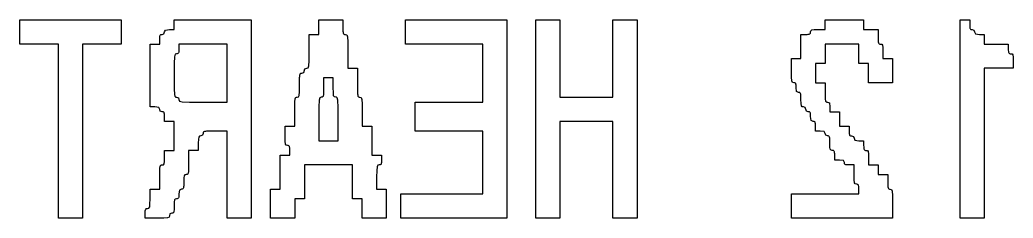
# Model space of a CAD drawing. Header units: millimetres. Extents: x 1.5 to 5.45, y 1.5 to 5.45.
# Drawn here: x 2.7341 to 3.1739, y 4.486 to 4.5736 of the extents above; entities that cross this region are included whole.
import ezdxf

# ---------------------------------------------------------------- set-up
doc = ezdxf.new("R2010")
doc.units = ezdxf.units.MM
doc.header["$MEASUREMENT"] = 0
doc.layers.add('BottomOverlay', color=54, linetype='Continuous')

# ---------------------------------------------------------------- blocks, each defined once
blk = doc.blocks.new('NATALIE_HEART_FIRE_4')
at = {"layer": 'BottomOverlay'}
for p, q in [((-0.51593, -0.02209), (-0.51593, -0.0114)), ((-0.51593, -0.0114), (-0.47109, -0.0114)), ((-0.47109, -0.0114), (-0.47109, -0.02209)), ((-0.4476, -0.01567), (-0.4476, -0.0114)), ((-0.4476, -0.0114), (-0.41344, -0.0114)), ((-0.41344, -0.0114), (-0.41344, -0.05522)), ((-0.38355, -0.01781), (-0.38355, -0.0114)), ((-0.38355, -0.0114), (-0.37287, -0.0114)), ((-0.37287, -0.0114), (-0.37287, -0.0146)), ((-0.34511, -0.02209), (-0.34511, -0.0114)), ((-0.34511, -0.0114), (-0.30028, -0.0114)), ((-0.30028, -0.0114), (-0.30028, -0.05522)), ((-0.28746, -0.09905), (-0.28746, -0.0114)), ((-0.28746, -0.0114), (-0.27679, -0.0114)), ((-0.27679, -0.0114), (-0.27679, -0.0456)), ((-0.2533, -0.0456), (-0.2533, -0.0114)), ((-0.2533, -0.0114), (-0.24263, -0.0114)), ((-0.24263, -0.0114), (-0.24263, -0.09905)), ((-0.15935, -0.01567), (-0.15935, -0.0114)), ((-0.15935, -0.0114), (-0.14227, -0.0114)), ((-0.14227, -0.0114), (-0.14227, -0.01567)), ((-0.09957, -0.09905), (-0.09957, -0.0114)), ((-0.09957, -0.0114), (-0.0953, -0.0114)), ((-0.0953, -0.0114), (-0.0953, -0.01354)), ((-0.45294, -0.01781), (-0.45214, -0.01754)), ((-0.45214, -0.01754), (-0.45187, -0.01674)), ((-0.45187, -0.01674), (-0.45147, -0.01587)), ((-0.45147, -0.01587), (-0.44974, -0.01567)), ((-0.44974, -0.01567), (-0.4476, -0.01567)), ((-0.37287, -0.0146), (-0.37287, -0.01556)), ((-0.37287, -0.01556), (-0.37284, -0.01631)), ((-0.37284, -0.01631), (-0.37278, -0.01687)), ((-0.37278, -0.01687), (-0.37269, -0.01728)), ((-0.37269, -0.01728), (-0.37256, -0.01755)), ((-0.37256, -0.01755), (-0.37237, -0.01771)), ((-0.16616, -0.01761), (-0.16596, -0.01747)), ((-0.16596, -0.01747), (-0.16584, -0.01728)), ((-0.16584, -0.01728), (-0.16578, -0.01704)), ((-0.16578, -0.01704), (-0.16576, -0.01674)), ((-0.16576, -0.01674), (-0.16566, -0.01617)), ((-0.16566, -0.01617), (-0.16522, -0.01585)), ((-0.16522, -0.01585), (-0.16426, -0.01571)), ((-0.16426, -0.01571), (-0.16256, -0.01567)), ((-0.16256, -0.01567), (-0.15935, -0.01567)), ((-0.14227, -0.01567), (-0.13587, -0.01567)), ((-0.13587, -0.01567), (-0.13587, -0.01888)), ((-0.0953, -0.01354), (-0.09529, -0.01414)), ((-0.09529, -0.01414), (-0.09526, -0.01462)), ((-0.09526, -0.01462), (-0.09519, -0.01499)), ((-0.09519, -0.01499), (-0.0951, -0.01527)), ((-0.0951, -0.01527), (-0.09496, -0.01547)), ((-0.09496, -0.01547), (-0.09477, -0.01559)), ((-0.09477, -0.01559), (-0.09453, -0.01565)), ((-0.09453, -0.01565), (-0.09423, -0.01567)), ((-0.09423, -0.01567), (-0.09343, -0.01594)), ((-0.09343, -0.01594), (-0.09316, -0.01674)), ((-0.09316, -0.01674), (-0.09276, -0.01761)), ((-0.45401, -0.01995), (-0.454, -0.01935)), ((-0.45401, -0.02209), (-0.45401, -0.01995)), ((-0.454, -0.01935), (-0.45397, -0.01886)), ((-0.45397, -0.01886), (-0.45391, -0.01849)), ((-0.45391, -0.01849), (-0.45381, -0.01821)), ((-0.45381, -0.01821), (-0.45367, -0.01802)), ((-0.45367, -0.01802), (-0.45348, -0.01789)), ((-0.45348, -0.01789), (-0.45324, -0.01783)), ((-0.45324, -0.01783), (-0.45294, -0.01781)), ((-0.38782, -0.02529), (-0.38782, -0.01781)), ((-0.38782, -0.01781), (-0.38355, -0.01781)), ((-0.37237, -0.01771), (-0.37212, -0.01779)), ((-0.37212, -0.01779), (-0.3718, -0.01781)), ((-0.3718, -0.01781), (-0.37121, -0.01798)), ((-0.37121, -0.01798), (-0.37089, -0.01888)), ((-0.37089, -0.01888), (-0.37076, -0.02112)), ((-0.37076, -0.02112), (-0.37074, -0.02529)), ((-0.17003, -0.0285), (-0.17003, -0.01781)), ((-0.17003, -0.01781), (-0.16789, -0.01781)), ((-0.16789, -0.01781), (-0.16729, -0.0178)), ((-0.16729, -0.0178), (-0.16681, -0.01777)), ((-0.16681, -0.01777), (-0.16644, -0.01771)), ((-0.16644, -0.01771), (-0.16616, -0.01761)), ((-0.13587, -0.01888), (-0.13586, -0.01984)), ((-0.13586, -0.01984), (-0.13583, -0.02058)), ((-0.13583, -0.02058), (-0.13578, -0.02115)), ((-0.13578, -0.02115), (-0.13569, -0.02155)), ((-0.13569, -0.02155), (-0.13555, -0.02182)), ((-0.13555, -0.02182), (-0.13537, -0.02199)), ((-0.13537, -0.02199), (-0.13512, -0.02207)), ((-0.09276, -0.01761), (-0.09103, -0.01781)), ((-0.09103, -0.01781), (-0.08889, -0.01781)), ((-0.08889, -0.01781), (-0.08889, -0.02209)), ((-0.49885, -0.02209), (-0.51593, -0.02209)), ((-0.49885, -0.09905), (-0.49885, -0.02209)), ((-0.47109, -0.02209), (-0.48817, -0.02209)), ((-0.48817, -0.02209), (-0.48817, -0.09905)), ((-0.45828, -0.04988), (-0.45828, -0.02209)), ((-0.45828, -0.02209), (-0.45401, -0.02209)), ((-0.44654, -0.02636), (-0.44714, -0.02656)), ((-0.44623, -0.02634), (-0.44654, -0.02636)), ((-0.44654, -0.02636), (-0.44654, -0.02636)), ((-0.44599, -0.02628), (-0.44623, -0.02634)), ((-0.44623, -0.02634), (-0.44623, -0.02634)), ((-0.44581, -0.02616), (-0.44599, -0.02628)), ((-0.44599, -0.02628), (-0.44599, -0.02628)), ((-0.44567, -0.02596), (-0.44581, -0.02616)), ((-0.44581, -0.02616), (-0.44581, -0.02616)), ((-0.44557, -0.02568), (-0.44567, -0.02596)), ((-0.44567, -0.02596), (-0.44567, -0.02596)), ((-0.44551, -0.02531), (-0.44557, -0.02568)), ((-0.44557, -0.02568), (-0.44557, -0.02568)), ((-0.44548, -0.02483), (-0.44551, -0.02531)), ((-0.44551, -0.02531), (-0.44551, -0.02531)), ((-0.44547, -0.02422), (-0.44548, -0.02483)), ((-0.44548, -0.02483), (-0.44548, -0.02483)), ((-0.42412, -0.02209), (-0.44547, -0.02209)), ((-0.44547, -0.02209), (-0.44547, -0.02209)), ((-0.44547, -0.02209), (-0.44547, -0.02422)), ((-0.44547, -0.02422), (-0.44547, -0.02422)), ((-0.42412, -0.04774), (-0.42412, -0.02209)), ((-0.42412, -0.02209), (-0.42412, -0.02209)), ((-0.38784, -0.02947), (-0.38782, -0.02529)), ((-0.37074, -0.02529), (-0.37074, -0.03277)), ((-0.31095, -0.02209), (-0.34511, -0.02209)), ((-0.31095, -0.04774), (-0.31095, -0.02209)), ((-0.14441, -0.02209), (-0.15935, -0.02209)), ((-0.15935, -0.02209), (-0.15935, -0.03064)), ((-0.14441, -0.03064), (-0.14441, -0.02209)), ((-0.13512, -0.02207), (-0.1348, -0.02209)), ((-0.1348, -0.02209), (-0.13423, -0.02219)), ((-0.13423, -0.02219), (-0.13391, -0.02262)), ((-0.13391, -0.02262), (-0.13376, -0.02359)), ((-0.13376, -0.02359), (-0.13373, -0.02529)), ((-0.13373, -0.02529), (-0.13373, -0.0285)), ((-0.08889, -0.02209), (-0.07822, -0.02209)), ((-0.07822, -0.02209), (-0.07822, -0.02422)), ((-0.07822, -0.02422), (-0.07821, -0.02483)), ((-0.07821, -0.02483), (-0.07817, -0.02531)), ((-0.07817, -0.02531), (-0.07811, -0.02568)), ((-0.07811, -0.02568), (-0.07801, -0.02596)), ((-0.07801, -0.02596), (-0.07788, -0.02616)), ((-0.07788, -0.02616), (-0.07769, -0.02628)), ((-0.07769, -0.02628), (-0.07745, -0.02634)), ((-0.07745, -0.02634), (-0.07715, -0.02636)), ((-0.07715, -0.02636), (-0.07658, -0.02646)), ((-0.44758, -0.03057), (-0.4476, -0.03598)), ((-0.44746, -0.0277), (-0.44758, -0.03057)), ((-0.44758, -0.03057), (-0.44758, -0.03057)), ((-0.44714, -0.02656), (-0.44746, -0.0277)), ((-0.44746, -0.0277), (-0.44746, -0.0277)), ((-0.44714, -0.02656), (-0.44714, -0.02656)), ((-0.38797, -0.03171), (-0.38784, -0.02947)), ((-0.1743, -0.03384), (-0.1743, -0.0285)), ((-0.1743, -0.0285), (-0.17003, -0.0285)), ((-0.15935, -0.03064), (-0.16362, -0.03064)), ((-0.16362, -0.03064), (-0.16362, -0.03919)), ((-0.14014, -0.03064), (-0.14441, -0.03064)), ((-0.14014, -0.03919), (-0.14014, -0.03064)), ((-0.13373, -0.0285), (-0.12946, -0.0285)), ((-0.12946, -0.0285), (-0.12946, -0.03919)), ((-0.07658, -0.02646), (-0.07626, -0.0269)), ((-0.07626, -0.0269), (-0.07611, -0.02787)), ((-0.07611, -0.02787), (-0.07608, -0.02957)), ((-0.07608, -0.02957), (-0.07608, -0.03277)), ((-0.3918, -0.03529), (-0.39171, -0.03515)), ((-0.39171, -0.03515), (-0.39161, -0.03505)), ((-0.39161, -0.03505), (-0.39149, -0.03498)), ((-0.39149, -0.03498), (-0.39135, -0.03494)), ((-0.39135, -0.03494), (-0.3912, -0.03492)), ((-0.3912, -0.03492), (-0.39102, -0.03491)), ((-0.39102, -0.03491), (-0.39022, -0.03465)), ((-0.39022, -0.03465), (-0.38969, -0.03304)), ((-0.38969, -0.03304), (-0.38889, -0.03277)), ((-0.38889, -0.03277), (-0.38829, -0.03261)), ((-0.38829, -0.03261), (-0.38797, -0.03171)), ((-0.37074, -0.03277), (-0.36647, -0.03277)), ((-0.36647, -0.03277), (-0.36647, -0.03974)), ((-0.17427, -0.03678), (-0.1743, -0.03384)), ((-0.07608, -0.03277), (-0.08889, -0.03277)), ((-0.08889, -0.03277), (-0.08889, -0.09905)), ((-0.4476, -0.03598), (-0.4476, -0.03598)), ((-0.4476, -0.03598), (-0.4476, -0.03836)), ((-0.4476, -0.03836), (-0.4476, -0.03836)), ((-0.4476, -0.03836), (-0.4476, -0.0397)), ((-0.39209, -0.03938), (-0.39208, -0.0386)), ((-0.39209, -0.04026), (-0.39209, -0.03938)), ((-0.39208, -0.03791), (-0.39206, -0.03732)), ((-0.39208, -0.0386), (-0.39208, -0.03791)), ((-0.39206, -0.03732), (-0.39204, -0.03681)), ((-0.39204, -0.03681), (-0.39201, -0.03637)), ((-0.39201, -0.03637), (-0.39198, -0.03601)), ((-0.39198, -0.03601), (-0.39193, -0.03571)), ((-0.39193, -0.03571), (-0.39187, -0.03548)), ((-0.39187, -0.03548), (-0.3918, -0.03529)), ((-0.37714, -0.03705), (-0.38141, -0.03705)), ((-0.38141, -0.03705), (-0.38141, -0.03705)), ((-0.38141, -0.03705), (-0.38141, -0.04133)), ((-0.37714, -0.04133), (-0.37714, -0.03705)), ((-0.37714, -0.03705), (-0.37714, -0.03705)), ((-0.17414, -0.03839), (-0.17427, -0.03678)), ((-0.17382, -0.03906), (-0.17414, -0.03839)), ((-0.17323, -0.03919), (-0.17382, -0.03906)), ((-0.17293, -0.03921), (-0.17323, -0.03919)), ((-0.17269, -0.03927), (-0.17293, -0.03921)), ((-0.1725, -0.0394), (-0.17269, -0.03927)), ((-0.17236, -0.03959), (-0.1725, -0.0394)), ((-0.16362, -0.03919), (-0.15935, -0.03919)), ((-0.15935, -0.03919), (-0.15935, -0.04346)), ((-0.12946, -0.03919), (-0.14014, -0.03919)), ((-0.4476, -0.0397), (-0.4476, -0.0397)), ((-0.4476, -0.0397), (-0.44759, -0.04087)), ((-0.44759, -0.04087), (-0.44759, -0.04087)), ((-0.44759, -0.04087), (-0.44757, -0.04187)), ((-0.44757, -0.04187), (-0.44757, -0.04187)), ((-0.44757, -0.04187), (-0.44755, -0.04273)), ((-0.44755, -0.04273), (-0.44755, -0.04273)), ((-0.44755, -0.04273), (-0.44752, -0.04344)), ((-0.44752, -0.04344), (-0.44752, -0.04344)), ((-0.44752, -0.04344), (-0.44748, -0.04402)), ((-0.39225, -0.0448), (-0.39212, -0.0432)), ((-0.39212, -0.0432), (-0.39209, -0.04026)), ((-0.38144, -0.04365), (-0.38146, -0.04406)), ((-0.38143, -0.04318), (-0.38144, -0.04365)), ((-0.38144, -0.04365), (-0.38144, -0.04365)), ((-0.38142, -0.04264), (-0.38143, -0.04318)), ((-0.38143, -0.04318), (-0.38143, -0.04318)), ((-0.38141, -0.04202), (-0.38142, -0.04264)), ((-0.38142, -0.04264), (-0.38142, -0.04264)), ((-0.38141, -0.04133), (-0.38141, -0.04133)), ((-0.38141, -0.04133), (-0.38141, -0.04202)), ((-0.38141, -0.04202), (-0.38141, -0.04202)), ((-0.37711, -0.04365), (-0.37714, -0.04133)), ((-0.37714, -0.04133), (-0.37714, -0.04133)), ((-0.37698, -0.04493), (-0.37711, -0.04365)), ((-0.37711, -0.04365), (-0.37711, -0.04365)), ((-0.36647, -0.03974), (-0.36646, -0.0412)), ((-0.36646, -0.0412), (-0.36645, -0.0424)), ((-0.36645, -0.0424), (-0.36643, -0.04307)), ((-0.36643, -0.04307), (-0.36641, -0.04363)), ((-0.36641, -0.04363), (-0.36638, -0.04411)), ((-0.17227, -0.03987), (-0.17236, -0.03959)), ((-0.17221, -0.04024), (-0.17227, -0.03987)), ((-0.17217, -0.04072), (-0.17221, -0.04024)), ((-0.17216, -0.04133), (-0.17217, -0.04072)), ((-0.17196, -0.04306), (-0.17216, -0.04133)), ((-0.1711, -0.04346), (-0.17196, -0.04306)), ((-0.17078, -0.04348), (-0.1711, -0.04346)), ((-0.17053, -0.04356), (-0.17078, -0.04348)), ((-0.17034, -0.04373), (-0.17053, -0.04356)), ((-0.17021, -0.044), (-0.17034, -0.04373)), ((-0.15935, -0.04346), (-0.15935, -0.04416)), ((-0.44748, -0.04402), (-0.44748, -0.04402)), ((-0.44748, -0.04402), (-0.44743, -0.04449)), ((-0.44743, -0.04449), (-0.44743, -0.04449)), ((-0.44743, -0.04449), (-0.44736, -0.04485)), ((-0.44736, -0.04485), (-0.44736, -0.04485)), ((-0.44736, -0.04485), (-0.44728, -0.04513)), ((-0.44728, -0.04513), (-0.44728, -0.04513)), ((-0.44728, -0.04513), (-0.44719, -0.04533)), ((-0.44719, -0.04533), (-0.44719, -0.04533)), ((-0.44719, -0.04533), (-0.44708, -0.04546)), ((-0.44708, -0.04546), (-0.44708, -0.04546)), ((-0.44708, -0.04546), (-0.44695, -0.04554)), ((-0.44695, -0.04554), (-0.44695, -0.04554)), ((-0.44695, -0.04554), (-0.44672, -0.0456)), ((-0.44672, -0.0456), (-0.44672, -0.0456)), ((-0.44672, -0.0456), (-0.44654, -0.0456)), ((-0.44654, -0.0456), (-0.44654, -0.0456)), ((-0.44654, -0.0456), (-0.44574, -0.04587)), ((-0.44574, -0.04587), (-0.44574, -0.04587)), ((-0.44574, -0.04587), (-0.44547, -0.04667)), ((-0.44547, -0.04667), (-0.44547, -0.04667)), ((-0.44547, -0.04667), (-0.44525, -0.04727)), ((-0.44525, -0.04727), (-0.44525, -0.04727)), ((-0.44525, -0.04727), (-0.444, -0.04759)), ((-0.444, -0.04759), (-0.444, -0.04759)), ((-0.444, -0.04759), (-0.44081, -0.04772)), ((-0.44081, -0.04772), (-0.44081, -0.04772)), ((-0.44081, -0.04772), (-0.43479, -0.04774)), ((-0.43479, -0.04774), (-0.43479, -0.04774)), ((-0.43479, -0.04774), (-0.42412, -0.04774)), ((-0.42412, -0.04774), (-0.42412, -0.04774)), ((-0.39421, -0.0488), (-0.39419, -0.04814)), ((-0.39419, -0.04814), (-0.39417, -0.04757)), ((-0.39417, -0.04757), (-0.39413, -0.0471)), ((-0.39413, -0.0471), (-0.39409, -0.0467)), ((-0.39409, -0.0467), (-0.39404, -0.04639)), ((-0.39404, -0.04639), (-0.39397, -0.04614)), ((-0.39397, -0.04614), (-0.3939, -0.04595)), ((-0.3939, -0.04595), (-0.3938, -0.04581)), ((-0.3938, -0.04581), (-0.39369, -0.04571)), ((-0.39369, -0.04571), (-0.39349, -0.04563)), ((-0.39349, -0.04563), (-0.39325, -0.0456)), ((-0.39325, -0.0456), (-0.39316, -0.0456)), ((-0.39316, -0.0456), (-0.39257, -0.04547)), ((-0.39257, -0.04547), (-0.39225, -0.0448)), ((-0.3834, -0.04694), (-0.38353, -0.04981)), ((-0.38308, -0.0458), (-0.3834, -0.04694)), ((-0.3834, -0.04694), (-0.3834, -0.04694)), ((-0.38248, -0.0456), (-0.38308, -0.0458)), ((-0.38308, -0.0458), (-0.38308, -0.0458)), ((-0.38231, -0.0456), (-0.38248, -0.0456)), ((-0.38248, -0.0456), (-0.38248, -0.0456)), ((-0.38215, -0.04558), (-0.38231, -0.0456)), ((-0.38231, -0.0456), (-0.38231, -0.0456)), ((-0.38202, -0.04554), (-0.38215, -0.04558)), ((-0.38215, -0.04558), (-0.38215, -0.04558)), ((-0.3819, -0.04549), (-0.38202, -0.04554)), ((-0.38202, -0.04554), (-0.38202, -0.04554)), ((-0.3818, -0.0454), (-0.3819, -0.04549)), ((-0.3819, -0.04549), (-0.3819, -0.04549)), ((-0.38171, -0.04528), (-0.3818, -0.0454)), ((-0.3818, -0.0454), (-0.3818, -0.0454)), ((-0.38164, -0.04513), (-0.38171, -0.04528)), ((-0.38171, -0.04528), (-0.38171, -0.04528)), ((-0.38158, -0.04493), (-0.38164, -0.04513)), ((-0.38164, -0.04513), (-0.38164, -0.04513)), ((-0.38153, -0.04469), (-0.38158, -0.04493)), ((-0.38158, -0.04493), (-0.38158, -0.04493)), ((-0.38149, -0.0444), (-0.38153, -0.04469)), ((-0.38153, -0.04469), (-0.38153, -0.04469)), ((-0.38146, -0.04406), (-0.38149, -0.0444)), ((-0.38149, -0.0444), (-0.38149, -0.0444)), ((-0.38146, -0.04406), (-0.38146, -0.04406)), ((-0.37665, -0.04549), (-0.37698, -0.04493)), ((-0.37698, -0.04493), (-0.37698, -0.04493)), ((-0.37607, -0.0456), (-0.37665, -0.04549)), ((-0.37665, -0.04549), (-0.37665, -0.04549)), ((-0.37598, -0.0456), (-0.37607, -0.0456)), ((-0.37607, -0.0456), (-0.37607, -0.0456)), ((-0.37573, -0.04564), (-0.37598, -0.0456)), ((-0.37598, -0.0456), (-0.37598, -0.0456)), ((-0.37559, -0.0457), (-0.37573, -0.04564)), ((-0.37573, -0.04564), (-0.37573, -0.04564)), ((-0.37547, -0.0458), (-0.37559, -0.0457)), ((-0.37559, -0.0457), (-0.37559, -0.0457)), ((-0.37537, -0.04597), (-0.37547, -0.0458)), ((-0.37547, -0.0458), (-0.37547, -0.0458)), ((-0.37529, -0.0462), (-0.37537, -0.04597)), ((-0.37537, -0.04597), (-0.37537, -0.04597)), ((-0.37521, -0.04652), (-0.37529, -0.0462)), ((-0.37529, -0.0462), (-0.37529, -0.0462)), ((-0.37516, -0.04694), (-0.37521, -0.04652)), ((-0.37521, -0.04652), (-0.37521, -0.04652)), ((-0.37511, -0.04746), (-0.37516, -0.04694)), ((-0.37516, -0.04694), (-0.37516, -0.04694)), ((-0.37507, -0.04811), (-0.37511, -0.04746)), ((-0.37511, -0.04746), (-0.37511, -0.04746)), ((-0.37505, -0.04889), (-0.37507, -0.04811)), ((-0.37507, -0.04811), (-0.37507, -0.04811)), ((-0.36638, -0.04411), (-0.36634, -0.0445)), ((-0.36634, -0.0445), (-0.36628, -0.04482)), ((-0.36628, -0.04482), (-0.36622, -0.04507)), ((-0.36622, -0.04507), (-0.36614, -0.04526)), ((-0.36614, -0.04526), (-0.36604, -0.0454)), ((-0.36604, -0.0454), (-0.36593, -0.04549)), ((-0.36593, -0.04549), (-0.36573, -0.04557)), ((-0.36573, -0.04557), (-0.36549, -0.0456)), ((-0.36549, -0.0456), (-0.3654, -0.0456)), ((-0.3654, -0.0456), (-0.36481, -0.04575)), ((-0.36481, -0.04575), (-0.36449, -0.04654)), ((-0.36449, -0.04654), (-0.36436, -0.04846)), ((-0.34084, -0.06057), (-0.34084, -0.04774)), ((-0.34084, -0.04774), (-0.31095, -0.04774)), ((-0.27679, -0.0456), (-0.2533, -0.0456)), ((-0.17012, -0.0444), (-0.17021, -0.044)), ((-0.17006, -0.04497), (-0.17012, -0.0444)), ((-0.17004, -0.04571), (-0.17006, -0.04497)), ((-0.17003, -0.04667), (-0.17004, -0.04571)), ((-0.17, -0.04837), (-0.17003, -0.04667)), ((-0.16985, -0.04934), (-0.17, -0.04837)), ((-0.15935, -0.04416), (-0.15935, -0.04477)), ((-0.15935, -0.04477), (-0.15934, -0.04531)), ((-0.15934, -0.04531), (-0.15932, -0.04579)), ((-0.15932, -0.04579), (-0.1593, -0.04619)), ((-0.1593, -0.04619), (-0.15927, -0.04654)), ((-0.15927, -0.04654), (-0.15923, -0.04683)), ((-0.15923, -0.04683), (-0.15919, -0.04707)), ((-0.15919, -0.04707), (-0.15913, -0.04727)), ((-0.15913, -0.04727), (-0.15905, -0.04742)), ((-0.15905, -0.04742), (-0.15897, -0.04754)), ((-0.15897, -0.04754), (-0.15886, -0.04762)), ((-0.15886, -0.04762), (-0.15875, -0.04768)), ((-0.15875, -0.04768), (-0.15861, -0.04772)), ((-0.15861, -0.04772), (-0.15846, -0.04773)), ((-0.15846, -0.04773), (-0.15829, -0.04774)), ((-0.15829, -0.04774), (-0.15742, -0.04814)), ((-0.15742, -0.04814), (-0.15722, -0.04988)), ((-0.45614, -0.04988), (-0.45828, -0.04988)), ((-0.45441, -0.05008), (-0.45614, -0.04988)), ((-0.45401, -0.05095), (-0.45441, -0.05008)), ((-0.45374, -0.05175), (-0.45401, -0.05095)), ((-0.45294, -0.05201), (-0.45374, -0.05175)), ((-0.45264, -0.05203), (-0.45294, -0.05201)), ((-0.4524, -0.0521), (-0.45264, -0.05203)), ((-0.45221, -0.05222), (-0.4524, -0.0521)), ((-0.45207, -0.05242), (-0.45221, -0.05222)), ((-0.45198, -0.05269), (-0.45207, -0.05242)), ((-0.45192, -0.05307), (-0.45198, -0.05269)), ((-0.39422, -0.05), (-0.39421, -0.0488)), ((-0.39422, -0.05146), (-0.39422, -0.05)), ((-0.39422, -0.05843), (-0.39422, -0.05146)), ((-0.38353, -0.04981), (-0.38355, -0.05522)), ((-0.38353, -0.04981), (-0.38353, -0.04981)), ((-0.37503, -0.04981), (-0.37505, -0.04889)), ((-0.37505, -0.04889), (-0.37505, -0.04889)), ((-0.37502, -0.05089), (-0.37503, -0.04981)), ((-0.37503, -0.04981), (-0.37503, -0.04981)), ((-0.37501, -0.05215), (-0.37502, -0.05089)), ((-0.37502, -0.05089), (-0.37502, -0.05089)), ((-0.37501, -0.05438), (-0.37501, -0.05215)), ((-0.37501, -0.05215), (-0.37501, -0.05215)), ((-0.36436, -0.04846), (-0.36433, -0.05201)), ((-0.36433, -0.05201), (-0.36433, -0.05843)), ((-0.16953, -0.04978), (-0.16985, -0.04934)), ((-0.16896, -0.04988), (-0.16953, -0.04978)), ((-0.16816, -0.05015), (-0.16896, -0.04988)), ((-0.16763, -0.05175), (-0.16816, -0.05015)), ((-0.16683, -0.05201), (-0.16763, -0.05175)), ((-0.16652, -0.05203), (-0.16683, -0.05201)), ((-0.16628, -0.0521), (-0.16652, -0.05203)), ((-0.1661, -0.05222), (-0.16628, -0.0521)), ((-0.16596, -0.05242), (-0.1661, -0.05222)), ((-0.16586, -0.05269), (-0.16596, -0.05242)), ((-0.1658, -0.05307), (-0.16586, -0.05269)), ((-0.15722, -0.04988), (-0.15722, -0.05201)), ((-0.15722, -0.05201), (-0.15295, -0.05201)), ((-0.15295, -0.05201), (-0.15295, -0.05843)), ((-0.45188, -0.05355), (-0.45192, -0.05307)), ((-0.45187, -0.05415), (-0.45188, -0.05355)), ((-0.45187, -0.05629), (-0.45187, -0.05415)), ((-0.4476, -0.05629), (-0.45187, -0.05629)), ((-0.4476, -0.06912), (-0.4476, -0.05629)), ((-0.41344, -0.05522), (-0.41344, -0.05522)), ((-0.41344, -0.05522), (-0.41344, -0.09905)), ((-0.38355, -0.05522), (-0.38355, -0.05522)), ((-0.38355, -0.05522), (-0.38355, -0.06484)), ((-0.37501, -0.06484), (-0.37501, -0.05438)), ((-0.37501, -0.05438), (-0.37501, -0.05438)), ((-0.30028, -0.05522), (-0.30028, -0.05522)), ((-0.30028, -0.05522), (-0.30028, -0.09905)), ((-0.2533, -0.05629), (-0.27679, -0.05629)), ((-0.27679, -0.05629), (-0.27679, -0.09905)), ((-0.2533, -0.09905), (-0.2533, -0.05629)), ((-0.16577, -0.05355), (-0.1658, -0.05307)), ((-0.16576, -0.05415), (-0.16577, -0.05355)), ((-0.16556, -0.05589), (-0.16576, -0.05415)), ((-0.16469, -0.05629), (-0.16556, -0.05589)), ((-0.16439, -0.05631), (-0.16469, -0.05629)), ((-0.16415, -0.05637), (-0.16439, -0.05631)), ((-0.16396, -0.0565), (-0.16415, -0.05637)), ((-0.16382, -0.05669), (-0.16396, -0.0565)), ((-0.16373, -0.05697), (-0.16382, -0.05669)), ((-0.16366, -0.05734), (-0.16373, -0.05697)), ((-0.43477, -0.0613), (-0.43479, -0.06146)), ((-0.43479, -0.06146), (-0.43479, -0.06164)), ((-0.43473, -0.06117), (-0.43477, -0.0613)), ((-0.43466, -0.06105), (-0.43473, -0.06117)), ((-0.43456, -0.06094), (-0.43466, -0.06105)), ((-0.43442, -0.06086), (-0.43456, -0.06094)), ((-0.43423, -0.06079), (-0.43442, -0.06086)), ((-0.43399, -0.06073), (-0.43423, -0.06079)), ((-0.43369, -0.06068), (-0.43399, -0.06073)), ((-0.43333, -0.06064), (-0.43369, -0.06068)), ((-0.4329, -0.06061), (-0.43333, -0.06064)), ((-0.43239, -0.06059), (-0.4329, -0.06061)), ((-0.4318, -0.06058), (-0.43239, -0.06059)), ((-0.43111, -0.06057), (-0.4318, -0.06058)), ((-0.43034, -0.06057), (-0.43111, -0.06057)), ((-0.42945, -0.06057), (-0.43034, -0.06057)), ((-0.42412, -0.06057), (-0.42945, -0.06057)), ((-0.42412, -0.09905), (-0.42412, -0.06057)), ((-0.39849, -0.0627), (-0.39849, -0.05843)), ((-0.39849, -0.05843), (-0.39422, -0.05843)), ((-0.36433, -0.05843), (-0.36006, -0.05843)), ((-0.36006, -0.05843), (-0.36006, -0.07125)), ((-0.31095, -0.06057), (-0.34084, -0.06057)), ((-0.31095, -0.08836), (-0.31095, -0.06057)), ((-0.16363, -0.05783), (-0.16366, -0.05734)), ((-0.16362, -0.05843), (-0.16363, -0.05783)), ((-0.16362, -0.06057), (-0.16362, -0.05843)), ((-0.16149, -0.06057), (-0.16362, -0.06057)), ((-0.15975, -0.06077), (-0.16149, -0.06057)), ((-0.15935, -0.06164), (-0.15975, -0.06077)), ((-0.15295, -0.05843), (-0.14868, -0.05843)), ((-0.14868, -0.05843), (-0.14868, -0.06057)), ((-0.14868, -0.06057), (-0.14867, -0.06117)), ((-0.14867, -0.06117), (-0.14863, -0.06165)), ((-0.43689, -0.06421), (-0.43693, -0.06591)), ((-0.43693, -0.06591), (-0.43693, -0.06912)), ((-0.43675, -0.06324), (-0.43689, -0.06421)), ((-0.43643, -0.0628), (-0.43675, -0.06324)), ((-0.43586, -0.0627), (-0.43643, -0.0628)), ((-0.43506, -0.06244), (-0.43586, -0.0627)), ((-0.43479, -0.06164), (-0.43506, -0.06244)), ((-0.39846, -0.06503), (-0.39849, -0.0627)), ((-0.39833, -0.06631), (-0.39846, -0.06503)), ((-0.38355, -0.06484), (-0.38355, -0.06484)), ((-0.38355, -0.06484), (-0.37501, -0.06484)), ((-0.37501, -0.06484), (-0.37501, -0.06484)), ((-0.15909, -0.06244), (-0.15935, -0.06164)), ((-0.15829, -0.0627), (-0.15909, -0.06244)), ((-0.15797, -0.06272), (-0.15829, -0.0627)), ((-0.15772, -0.0628), (-0.15797, -0.06272)), ((-0.15753, -0.06297), (-0.15772, -0.0628)), ((-0.1574, -0.06324), (-0.15753, -0.06297)), ((-0.1573, -0.06364), (-0.1574, -0.06324)), ((-0.15725, -0.06421), (-0.1573, -0.06364)), ((-0.15722, -0.06495), (-0.15725, -0.06421)), ((-0.15722, -0.06591), (-0.15722, -0.06495)), ((-0.15718, -0.06761), (-0.15722, -0.06591)), ((-0.14863, -0.06165), (-0.14857, -0.06203)), ((-0.14857, -0.06203), (-0.14848, -0.0623)), ((-0.14848, -0.0623), (-0.14834, -0.0625)), ((-0.14834, -0.0625), (-0.14815, -0.06262)), ((-0.14815, -0.06262), (-0.14791, -0.06269)), ((-0.14791, -0.06269), (-0.14761, -0.0627)), ((-0.14761, -0.0627), (-0.14681, -0.06297)), ((-0.14681, -0.06297), (-0.14654, -0.06377)), ((-0.14654, -0.06377), (-0.14614, -0.06464)), ((-0.14614, -0.06464), (-0.14441, -0.06484)), ((-0.14441, -0.06484), (-0.14227, -0.06484)), ((-0.14227, -0.06484), (-0.14227, -0.06698)), ((-0.45187, -0.07232), (-0.45187, -0.06912)), ((-0.45187, -0.06912), (-0.4476, -0.06912)), ((-0.43693, -0.06912), (-0.4412, -0.06912)), ((-0.4412, -0.06912), (-0.4412, -0.07446)), ((-0.39801, -0.06686), (-0.39833, -0.06631)), ((-0.39743, -0.06698), (-0.39801, -0.06686)), ((-0.39713, -0.067), (-0.39743, -0.06698)), ((-0.39688, -0.06706), (-0.39713, -0.067)), ((-0.3967, -0.06719), (-0.39688, -0.06706)), ((-0.39656, -0.06738), (-0.3967, -0.06719)), ((-0.39646, -0.06766), (-0.39656, -0.06738)), ((-0.3964, -0.06803), (-0.39646, -0.06766)), ((-0.39637, -0.06851), (-0.3964, -0.06803)), ((-0.39636, -0.06912), (-0.39637, -0.06851)), ((-0.39636, -0.07125), (-0.39636, -0.06912)), ((-0.15704, -0.06858), (-0.15718, -0.06761)), ((-0.15672, -0.06902), (-0.15704, -0.06858)), ((-0.15615, -0.06912), (-0.15672, -0.06902)), ((-0.15585, -0.06914), (-0.15615, -0.06912)), ((-0.15561, -0.0692), (-0.15585, -0.06914)), ((-0.15542, -0.06932), (-0.15561, -0.0692)), ((-0.15528, -0.06952), (-0.15542, -0.06932)), ((-0.15519, -0.0698), (-0.15528, -0.06952)), ((-0.15512, -0.07017), (-0.15519, -0.0698)), ((-0.15509, -0.07065), (-0.15512, -0.07017)), ((-0.14227, -0.06698), (-0.14226, -0.06758)), ((-0.14226, -0.06758), (-0.14223, -0.06806)), ((-0.14223, -0.06806), (-0.14217, -0.06844)), ((-0.14217, -0.06844), (-0.14207, -0.06872)), ((-0.14207, -0.06872), (-0.14193, -0.06891)), ((-0.14193, -0.06891), (-0.14175, -0.06903)), ((-0.14175, -0.06903), (-0.1415, -0.0691)), ((-0.1415, -0.0691), (-0.1412, -0.06912)), ((-0.1412, -0.06912), (-0.14064, -0.06922)), ((-0.14064, -0.06922), (-0.14031, -0.06965)), ((-0.14031, -0.06965), (-0.14017, -0.07062)), ((-0.45205, -0.075), (-0.45191, -0.07403)), ((-0.45191, -0.07403), (-0.45187, -0.07232)), ((-0.4412, -0.07446), (-0.4412, -0.07534)), ((-0.40063, -0.08622), (-0.40063, -0.07125)), ((-0.40063, -0.07125), (-0.39636, -0.07125)), ((-0.36006, -0.07125), (-0.35579, -0.07125)), ((-0.35583, -0.07448), (-0.35589, -0.07485)), ((-0.3558, -0.074), (-0.35583, -0.07448)), ((-0.35579, -0.07339), (-0.3558, -0.074)), ((-0.35579, -0.07125), (-0.35579, -0.07339)), ((-0.15508, -0.07125), (-0.15509, -0.07065)), ((-0.15508, -0.07339), (-0.15508, -0.07125)), ((-0.15295, -0.07339), (-0.15508, -0.07339)), ((-0.15121, -0.07359), (-0.15295, -0.07339)), ((-0.15081, -0.07446), (-0.15121, -0.07359)), ((-0.15079, -0.07476), (-0.15081, -0.07446)), ((-0.15073, -0.075), (-0.15079, -0.07476)), ((-0.14017, -0.07062), (-0.14014, -0.07232)), ((-0.14014, -0.07232), (-0.14014, -0.07553)), ((-0.454, -0.07853), (-0.45398, -0.07794)), ((-0.454, -0.07921), (-0.454, -0.07853)), ((-0.45398, -0.07794), (-0.45396, -0.07743)), ((-0.45396, -0.07743), (-0.45393, -0.07699)), ((-0.45393, -0.07699), (-0.4539, -0.07663)), ((-0.4539, -0.07663), (-0.45385, -0.07633)), ((-0.45385, -0.07633), (-0.45379, -0.07609)), ((-0.45379, -0.07609), (-0.45372, -0.07591)), ((-0.45372, -0.07591), (-0.45363, -0.07576)), ((-0.45363, -0.07576), (-0.45353, -0.07566)), ((-0.45353, -0.07566), (-0.45341, -0.0756)), ((-0.45341, -0.0756), (-0.45327, -0.07556)), ((-0.45327, -0.07556), (-0.45312, -0.07554)), ((-0.45312, -0.07554), (-0.45294, -0.07553)), ((-0.45294, -0.07553), (-0.45237, -0.07543)), ((-0.45237, -0.07543), (-0.45205, -0.075)), ((-0.44136, -0.079), (-0.44142, -0.07924)), ((-0.44131, -0.07871), (-0.44136, -0.079)), ((-0.44127, -0.07834), (-0.44131, -0.07871)), ((-0.44124, -0.07791), (-0.44127, -0.07834)), ((-0.44122, -0.0774), (-0.44124, -0.07791)), ((-0.44121, -0.07681), (-0.44122, -0.0774)), ((-0.4412, -0.07612), (-0.44121, -0.07681)), ((-0.4412, -0.07534), (-0.4412, -0.07612)), ((-0.3686, -0.07553), (-0.38995, -0.07553)), ((-0.38995, -0.07553), (-0.38995, -0.0905)), ((-0.3686, -0.0905), (-0.3686, -0.07553)), ((-0.3579, -0.07794), (-0.35793, -0.08088)), ((-0.35777, -0.07633), (-0.3579, -0.07794)), ((-0.35745, -0.07566), (-0.35777, -0.07633)), ((-0.35686, -0.07553), (-0.35745, -0.07566)), ((-0.35656, -0.07551), (-0.35686, -0.07553)), ((-0.35632, -0.07545), (-0.35656, -0.07551)), ((-0.35613, -0.07532), (-0.35632, -0.07545)), ((-0.35599, -0.07513), (-0.35613, -0.07532)), ((-0.35589, -0.07485), (-0.35599, -0.07513)), ((-0.15061, -0.07519), (-0.15073, -0.075)), ((-0.15041, -0.07533), (-0.15061, -0.07519)), ((-0.15013, -0.07543), (-0.15041, -0.07533)), ((-0.14976, -0.07549), (-0.15013, -0.07543)), ((-0.14928, -0.07552), (-0.14976, -0.07549)), ((-0.14868, -0.07553), (-0.14928, -0.07552)), ((-0.14654, -0.07553), (-0.14868, -0.07553)), ((-0.14654, -0.07981), (-0.14654, -0.07553)), ((-0.14014, -0.07553), (-0.13587, -0.07553)), ((-0.13587, -0.07553), (-0.13587, -0.07981)), ((-0.45401, -0.07999), (-0.454, -0.07921)), ((-0.45401, -0.08088), (-0.45401, -0.07999)), ((-0.45401, -0.08622), (-0.45401, -0.08088)), ((-0.44333, -0.08301), (-0.44334, -0.08397)), ((-0.4433, -0.08131), (-0.44333, -0.08301)), ((-0.44316, -0.08034), (-0.4433, -0.08131)), ((-0.44283, -0.07991), (-0.44316, -0.08034)), ((-0.44227, -0.07981), (-0.44283, -0.07991)), ((-0.44209, -0.0798), (-0.44227, -0.07981)), ((-0.44193, -0.07978), (-0.44209, -0.0798)), ((-0.4418, -0.07974), (-0.44193, -0.07978)), ((-0.44168, -0.07967), (-0.4418, -0.07974)), ((-0.44158, -0.07957), (-0.44168, -0.07967)), ((-0.44149, -0.07943), (-0.44158, -0.07957)), ((-0.44142, -0.07924), (-0.44149, -0.07943)), ((-0.35793, -0.08088), (-0.35793, -0.08622)), ((-0.14651, -0.08213), (-0.14654, -0.07981)), ((-0.14637, -0.08341), (-0.14651, -0.08213)), ((-0.14605, -0.08396), (-0.14637, -0.08341)), ((-0.13587, -0.07981), (-0.13159, -0.07981)), ((-0.13159, -0.07981), (-0.13159, -0.08301)), ((-0.13159, -0.08301), (-0.13159, -0.08397)), ((-0.45828, -0.0905), (-0.45828, -0.08622)), ((-0.45828, -0.08622), (-0.45401, -0.08622)), ((-0.44527, -0.08662), (-0.44547, -0.08836)), ((-0.4444, -0.08622), (-0.44527, -0.08662)), ((-0.44408, -0.0862), (-0.4444, -0.08622)), ((-0.44383, -0.08612), (-0.44408, -0.0862)), ((-0.44365, -0.08596), (-0.44383, -0.08612)), ((-0.44351, -0.08568), (-0.44365, -0.08596)), ((-0.44342, -0.08528), (-0.44351, -0.08568)), ((-0.44337, -0.08472), (-0.44342, -0.08528)), ((-0.44334, -0.08397), (-0.44337, -0.08472)), ((-0.4049, -0.09905), (-0.4049, -0.08622)), ((-0.4049, -0.08622), (-0.40063, -0.08622)), ((-0.35793, -0.08622), (-0.35365, -0.08622)), ((-0.35365, -0.08622), (-0.35365, -0.09905)), ((-0.14547, -0.08408), (-0.14605, -0.08396)), ((-0.14517, -0.0841), (-0.14547, -0.08408)), ((-0.14493, -0.08417), (-0.14517, -0.0841)), ((-0.14475, -0.08429), (-0.14493, -0.08417)), ((-0.14461, -0.08448), (-0.14475, -0.08429)), ((-0.14451, -0.08476), (-0.14461, -0.08448)), ((-0.14445, -0.08513), (-0.14451, -0.08476)), ((-0.14442, -0.08562), (-0.14445, -0.08513)), ((-0.14441, -0.08622), (-0.14442, -0.08562)), ((-0.14441, -0.08836), (-0.14441, -0.08622)), ((-0.13159, -0.08397), (-0.13156, -0.08472)), ((-0.13156, -0.08472), (-0.13151, -0.08528)), ((-0.13151, -0.08528), (-0.13142, -0.08568)), ((-0.13142, -0.08568), (-0.13128, -0.08596)), ((-0.13128, -0.08596), (-0.13109, -0.08612)), ((-0.13109, -0.08612), (-0.13085, -0.0862)), ((-0.13085, -0.0862), (-0.13053, -0.08622)), ((-0.13053, -0.08622), (-0.12993, -0.08637)), ((-0.12993, -0.08637), (-0.12962, -0.08715)), ((-0.12962, -0.08715), (-0.12948, -0.08908)), ((-0.45831, -0.09282), (-0.45828, -0.0905)), ((-0.44757, -0.092), (-0.4476, -0.0937)), ((-0.44743, -0.09103), (-0.44757, -0.092)), ((-0.4471, -0.0906), (-0.44743, -0.09103)), ((-0.44654, -0.0905), (-0.4471, -0.0906)), ((-0.44623, -0.09048), (-0.44654, -0.0905)), ((-0.44599, -0.09041), (-0.44623, -0.09048)), ((-0.44581, -0.09029), (-0.44599, -0.09041)), ((-0.44567, -0.09009), (-0.44581, -0.09029)), ((-0.44557, -0.08982), (-0.44567, -0.09009)), ((-0.44551, -0.08944), (-0.44557, -0.08982)), ((-0.44548, -0.08896), (-0.44551, -0.08944)), ((-0.44547, -0.08836), (-0.44548, -0.08896)), ((-0.38995, -0.0905), (-0.39422, -0.0905)), ((-0.39422, -0.0905), (-0.39422, -0.09905)), ((-0.36433, -0.0905), (-0.3686, -0.0905)), ((-0.36433, -0.09905), (-0.36433, -0.0905)), ((-0.34725, -0.09905), (-0.34725, -0.08836)), ((-0.34725, -0.08836), (-0.31095, -0.08836)), ((-0.1743, -0.09905), (-0.1743, -0.08836)), ((-0.1743, -0.08836), (-0.14441, -0.08836)), ((-0.12948, -0.08908), (-0.12946, -0.09263)), ((-0.46042, -0.09691), (-0.46041, -0.0963)), ((-0.46041, -0.0963), (-0.46037, -0.09582)), ((-0.46037, -0.09582), (-0.46031, -0.09545)), ((-0.46031, -0.09545), (-0.46021, -0.09517)), ((-0.46021, -0.09517), (-0.46008, -0.09498)), ((-0.46008, -0.09498), (-0.45989, -0.09485)), ((-0.45989, -0.09485), (-0.45965, -0.09479)), ((-0.45965, -0.09479), (-0.45935, -0.09477)), ((-0.45935, -0.09477), (-0.45877, -0.09465)), ((-0.45877, -0.09465), (-0.45845, -0.0941)), ((-0.45845, -0.0941), (-0.45831, -0.09282)), ((-0.44792, -0.09664), (-0.4481, -0.09681)), ((-0.44778, -0.09637), (-0.44792, -0.09664)), ((-0.44769, -0.09597), (-0.44778, -0.09637)), ((-0.44764, -0.0954), (-0.44769, -0.09597)), ((-0.44761, -0.09466), (-0.44764, -0.0954)), ((-0.4476, -0.0937), (-0.44761, -0.09466)), ((-0.12946, -0.09263), (-0.12946, -0.09263)), ((-0.12946, -0.09263), (-0.12946, -0.09905)), ((-0.49885, -0.09905), (-0.49885, -0.09905)), ((-0.48817, -0.09905), (-0.49885, -0.09905)), ((-0.46042, -0.09905), (-0.46042, -0.09691)), ((-0.45508, -0.09905), (-0.46042, -0.09905)), ((-0.45214, -0.09902), (-0.45508, -0.09905)), ((-0.45054, -0.09889), (-0.45214, -0.09902)), ((-0.44987, -0.09857), (-0.45054, -0.09889)), ((-0.44974, -0.09798), (-0.44987, -0.09857)), ((-0.44947, -0.09718), (-0.44974, -0.09798)), ((-0.44867, -0.09691), (-0.44947, -0.09718)), ((-0.44835, -0.09689), (-0.44867, -0.09691)), ((-0.4481, -0.09681), (-0.44835, -0.09689)), ((-0.41344, -0.09905), (-0.42412, -0.09905)), ((-0.4049, -0.09905), (-0.4049, -0.09905)), ((-0.39422, -0.09905), (-0.4049, -0.09905)), ((-0.35365, -0.09905), (-0.36433, -0.09905)), ((-0.30028, -0.09905), (-0.34725, -0.09905)), ((-0.28746, -0.09905), (-0.28746, -0.09905)), ((-0.27679, -0.09905), (-0.28746, -0.09905)), ((-0.24263, -0.09905), (-0.2533, -0.09905)), ((-0.12946, -0.09905), (-0.1743, -0.09905)), ((-0.09957, -0.09905), (-0.09957, -0.09905)), ((-0.08889, -0.09905), (-0.09957, -0.09905))]:
    blk.add_line(p, q, dxfattribs=at)

msp = doc.modelspace()

# ---------------------------------------------------------------- block references
msp.add_blockref('NATALIE_HEART_FIRE_4', (3.25, 4.585))

doc.saveas('drawing.dxf')
